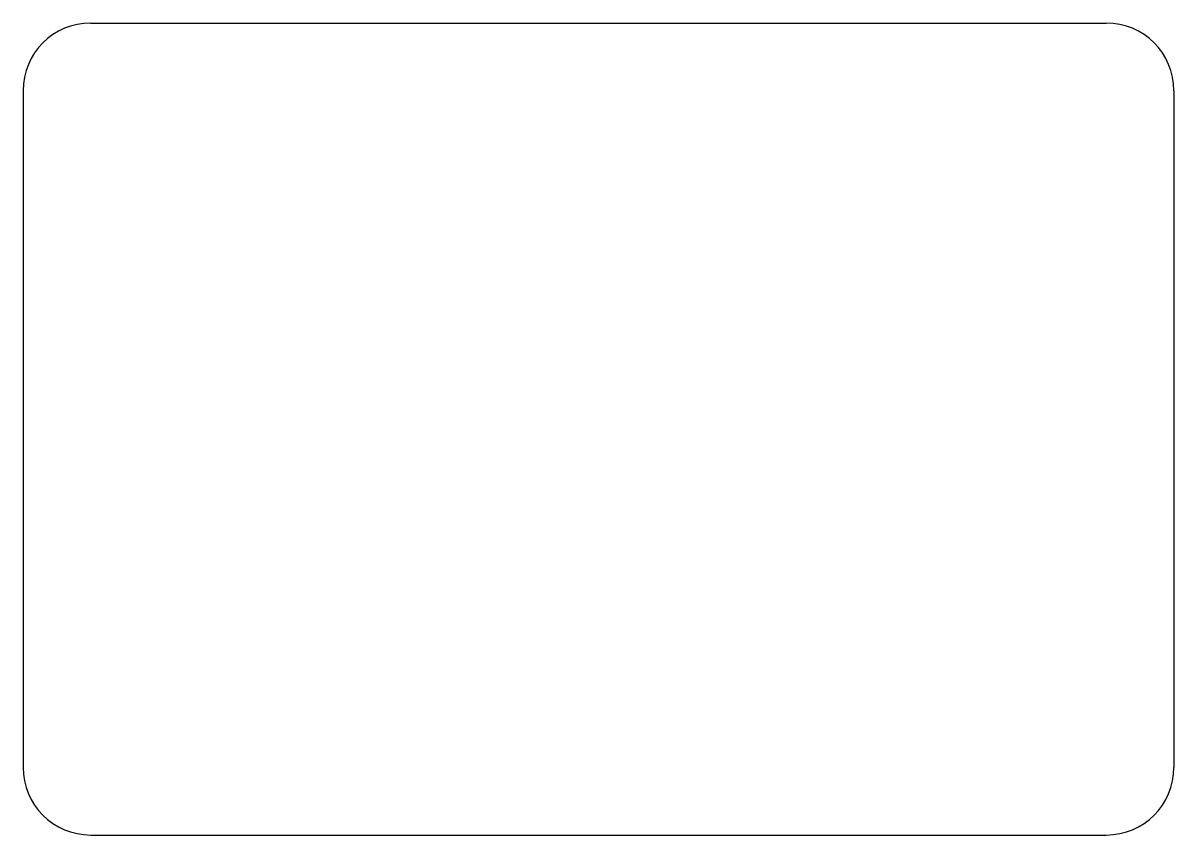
# Model space of a CAD drawing. Header units: millimetres. Extents: x -71 to 99, y -98 to 22.
import ezdxf

# ---------------------------------------------------------------- set-up
doc = ezdxf.new("R2010")
doc.units = ezdxf.units.MM

msp = doc.modelspace()

# ---------------------------------------------------------------- linework, layer by layer
at = {"color": 7, "linetype": 'Continuous'}
for p, q in [((-61.22, 21.95), (88.78, 21.95)), ((-71.22, 11.95), (-71.22, -88.05)), ((98.78, 11.95), (98.78, -88.05)), ((-61.22, -98.05), (88.78, -98.05))]:
    msp.add_line(p, q, dxfattribs=at)
for centre, start, end in [((-61.22, 11.95), 90, 180), ((88.78, 11.95), 0, 90), ((-61.22, -88.05), 180, 270), ((88.78, -88.05), 270, 0)]:
    msp.add_arc(centre, 10, start, end, dxfattribs=at)

doc.saveas('drawing.dxf')
